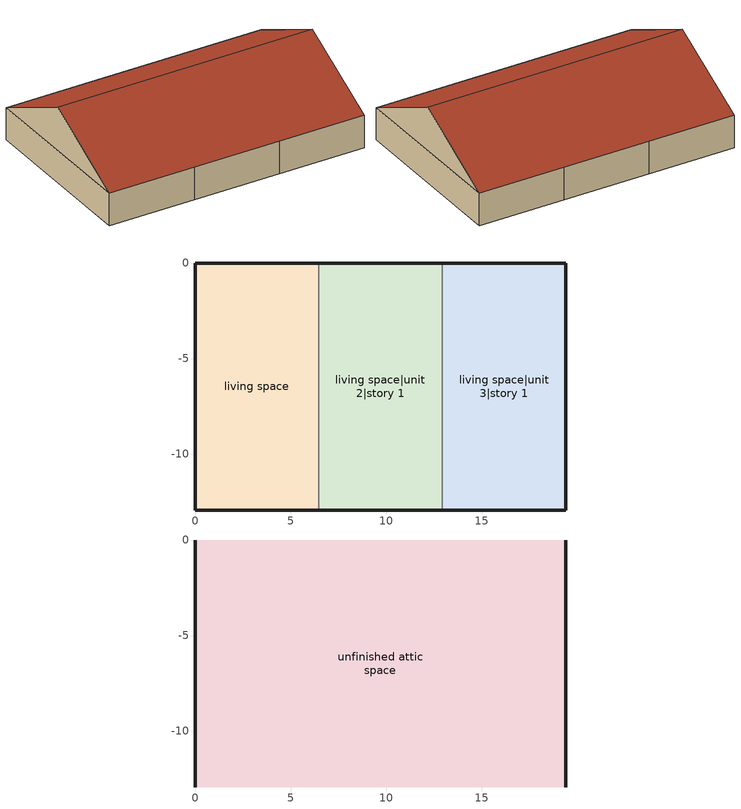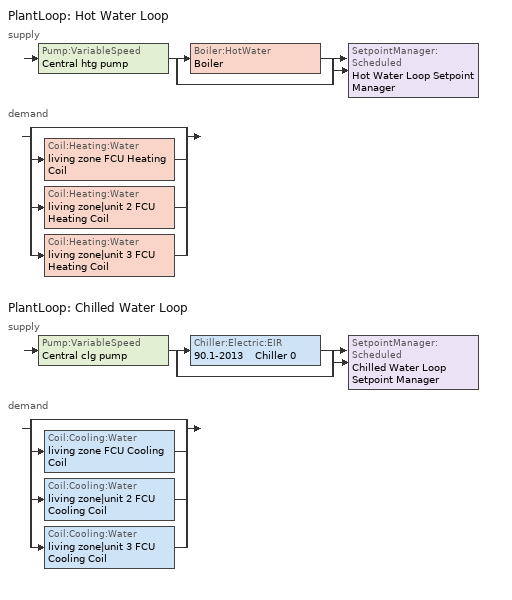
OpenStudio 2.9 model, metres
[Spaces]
living space
 floor foundation: 0,-12.93 0,0 6.47,0 6.47,-12.93 z0
 wall outside: 6.47,0 0,0 0,-12.93 6.47,-12.93 z0:2.44
 wall to living space|unit 2|story 1: 6.47,-12.93 6.47,0 z0:2.44
living space|unit 2|story 1
 floor foundation: 6.47,-12.93 6.47,0 12.93,0 12.93,-12.93 z0
 wall outside: 6.47,-12.93 12.93,-12.93 / 12.93,0 6.47,0 z0:2.44
 wall to living space|unit 3|story 1: 12.93,-12.93 12.93,0 z0:2.44
living space|unit 3|story 1
 floor foundation: 12.93,-12.93 12.93,0 19.4,0 19.4,-12.93 z0
 wall outside: 12.93,-12.93 19.4,-12.93 19.4,0 12.93,0 z0:2.44
unfinished attic space
 floor to living space: 6.47,0 6.47,-12.93 0,-12.93 0,0 z2.44
 floor to living space|unit 3|story 1: 19.4,0 19.4,-12.93 12.93,-12.93 12.93,0 z2.44
 floor to living space|unit 2|story 1: 12.93,0 12.93,-12.93 6.47,-12.93 6.47,0 z2.44
 wall outside: 0,-6.47,5.67 0,0,2.44 0,-12.93,2.44; 19.4,-6.47,5.67 19.4,-12.93,2.44 19.4,0,2.44
 roof outside: 0,-6.47,5.67 19.4,-6.47,5.67 19.4,0,2.44 0,0,2.44; 19.4,-6.47,5.67 0,-6.47,5.67 0,-12.93,2.44 19.4,-12.93,2.44
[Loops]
PlantLoop 'Hot Water Loop'
 supply: Pump:VariableSpeed 'Central htg pump' > split
  | Boiler:HotWater 'Boiler'
  | bypass
  join > SetpointManager:Scheduled 'Hot Water Loop Setpoint Manager'
 demand: split
  | bypass
  | Coil:Heating:Water 'living zone FCU Heating Coil'
  | Coil:Heating:Water 'living zone|unit 2 FCU Heating Coil'
  | Coil:Heating:Water 'living zone|unit 3 FCU Heating Coil'
PlantLoop 'Chilled Water Loop'
 supply: Pump:VariableSpeed 'Central clg pump' > split
  | Chiller:Electric:EIR '90.1-2013    Chiller 0'
  | bypass
  join > SetpointManager:Scheduled 'Chilled Water Loop Setpoint Manager'
 demand: split
  | bypass
  | Coil:Cooling:Water 'living zone FCU Cooling Coil'
  | Coil:Cooling:Water 'living zone|unit 2 FCU Cooling Coil'
  | Coil:Cooling:Water 'living zone|unit 3 FCU Cooling Coil'
[Site]
Denver Intl Ap_CO_USA: Latitude {deg}=39.83; Longitude {deg}=-104.65; Time Zone {hr}=-7; Elevation {m}=1650
[ClimateZones]
Climate Zone Institution Name 2=Building America; Climate Zone Document Year 2=0; Climate Zone Value 2=Cold
[Site:WaterMainsTemperature]
Calculation Method=Correlation; Annual Average Outdoor Air Temperature {C}=10.8753; Maximum Difference In Monthly Average Outdoor Air Temperatures {deltaC}=23.1524
[Site:GroundTemperature:Deep]
10.8753, 10.8753, 10.8753, 10.8753, 10.8753, 10.8753, 10.8753, 10.8753, 10.8753, 10.8753, 10.8753, 10.8753
[Building]
Building 1: North Axis {deg}=0; Standards Number of Stories=1; Standards Number of Above Ground Stories=1; Standards Building Type=singlefamilyattached; Standards Number of Living Units=3
[ThermalZone] Use Ideal Air Loads=No
Name | Thermostat
living zone | living zone temperature setpoint
living zone|unit 2 | living zone|unit 2 temperature setpoint
living zone|unit 3 | living zone|unit 3 temperature setpoint
unfinished attic zone
[Sizing:Zone] Zone Cooling Design Supply Air Temperature Input Method=SupplyAirTemperature; Zone Cooling Design Supply Air Temperature Difference {deltaC}=11.11; Zone Heating Design Supply Air Temperature Input Method=SupplyAirTemperature; Zone Heating Design Supply Air Temperature {C}=40; Zone Heating Design Supply Air Temperature Difference {deltaC}=11.11; Zone Cooling Design Supply Air Humidity Ratio {kg-H2O/kg-air}=0.0085; Zone Heating Design Supply Air Humidity Ratio {kg-H2O/kg-air}=0.008; Cooling Design Air Flow Method=DesignDay; Heating Design Air Flow Method=DesignDay; Account for Dedicated Outdoor Air System=No; Dedicated Outdoor Air System Control Strategy=NeutralSupplyAir; Dedicated Outdoor Air Low Setpoint Temperature for Design {C}=autosize; Dedicated Outdoor Air High Setpoint Temperature for Design {C}=autosize
Name | Zone Cooling Design Supply Air Temperature {C}
living zone; living zone|unit 2; living zone|unit 3 | 12.7778
unfinished attic zone | 14
[Zone equipment]
living zone: living zone FCU
living zone|unit 2: living zone|unit 2 FCU
living zone|unit 3: living zone|unit 3 FCU
[Space]
Name | Space Type | Thermal Zone | Building Unit
living space | Space Type 1 | living zone | unit 1
living space|unit 2|story 1 | Space Type 1 | living zone|unit 2 | unit 2
living space|unit 3|story 1 | Space Type 1 | living zone|unit 3 | unit 3
unfinished attic space | Space Type 2 | unfinished attic zone
[SpaceType]
Name | Standards Space Type
Space Type 1 | living
Space Type 2 | unfinished attic
[BuildingUnit] Building Unit Type=Residential
unit 1; unit 2; unit 3
[External:File]
8760.csv: File=8760.csv
[People:Definition] Number of People Calculation Method=People; Number of People {people}=3.39; Fraction Radiant=0.319734; Sensible Heat Fraction=0.573; Carbon Dioxide Generation Rate {m3/s-W}=0; Enable ASHRAE 55 Comfort Warnings=No; Mean Radiant Temperature Calculation Type=ZoneAveraged
res occupants|living space; res occupants|unit 2|living space|unit 2|story 1; res occupants|unit 3|living space|unit 3|story 1
[People] Number of People Schedule=occupants; Activity Level Schedule=Schedule Ruleset 1; Multiplier=1
Name | People Definition | Space or SpaceType
res occupants|living space | res occupants|living space | living space
res occupants|unit 2|living space|unit 2|story 1 | res occupants|unit 2|living space|unit 2|story 1 | living space|unit 2|story 1
res occupants|unit 3|living space|unit 3|story 1 | res occupants|unit 3|living space|unit 3|story 1 | living space|unit 3|story 1
[PlantLoop] Glycol Concentration=0; Plant Loop Volume {m3}=Autocalculate; Load Distribution Scheme=Optimal
Name | Fluid Type | Minimum Loop Temperature {C} | Maximum Loop Temperature {C}
Hot Water Loop | Water | 10
Chilled Water Loop |  | 1 | 40
[Sizing:Plant] Sizing Option=NonCoincident; Zone Timesteps in Averaging Window=1; Coincident Sizing Factor Mode=None
Name | Loop Type | Design Loop Exit Temperature {C} | Loop Design Temperature Difference {deltaC}
Hot Water Loop | Heating | 82.2222 | 11.1111
Chilled Water Loop | Cooling | 6.66667 | 5.61111
[SetpointManager:Scheduled] Control Variable=Temperature
Name | Schedule
Hot Water Loop Setpoint Manager | Hot Water Loop Temp - 180F
Chilled Water Loop Setpoint Manager | Chilled Water Loop Temp - 44F
[Pump:VariableSpeed] Rated Pump Head {Pa}=179344; Motor Efficiency=0.9; Pump Control Type=Intermittent; Skin Loss Radiative Fraction=0.5; Design Power Sizing Method=PowerPerFlowPerPressure; Design Electric Power per Unit Flow Rate {W/(m3/s)}=348701.1; Design Shaft Power per Unit Flow Rate per Unit Head {W-s/m3-Pa}=1.28205; Design Minimum Flow Rate Fraction=0
Name | Fraction of Motor Inefficiencies to Fluid Stream | Coefficient 1 of the Part Load Performance Curve | Coefficient 2 of the Part Load Performance Curve | Coefficient 3 of the Part Load Performance Curve | Coefficient 4 of the Part Load Performance Curve
Central htg pump
Central clg pump | 0 | 0 | 1 | 0 | 0
[Boiler:HotWater]
Boiler: Fuel Type=NaturalGas; Nominal Thermal Efficiency=0.78; Efficiency Curve Temperature Evaluation Variable=LeavingBoiler; Design Water Outlet Temperature {C}=82.2222; Minimum Part Load Ratio=0; Maximum Part Load Ratio=1.2; Optimum Part Load Ratio=1; Water Outlet Upper Temperature Limit {C}=95; Boiler Flow Mode=LeavingSetpointModulated; Parasitic Electric Load {W}=0; Sizing Factor=1
[Chiller:Electric:EIR]
90.1-2013    Chiller 0: Reference Capacity {W}=Autosize; Reference COP {W/W}=5.5; Reference Leaving Chilled Water Temperature {C}=6.66667; Reference Entering Condenser Fluid Temperature {C}=35; Cooling Capacity Function of Temperature Curve=Curve Biquadratic 1; Electric Input to Cooling Output Ratio Function of Temperature Curve=Curve Biquadratic 2; Electric Input to Cooling Output Ratio Function of Part Load Ratio Curve=Curve Quadratic 1; Minimum Part Load Ratio=0.15; Maximum Part Load Ratio=1; Optimum Part Load Ratio=1; Minimum Unloading Ratio=0.25; Condenser Type=AirCooled; Leaving Chilled Water Lower Temperature Limit {C}=2.22222; Chiller Flow Mode=ConstantFlow; Design Heat Recovery Water Flow Rate {m3/s}=0; Sizing Factor=1; Basin Heater Capacity {W/K}=0; Basin Heater Setpoint Temperature {C}=10
[Coil:Cooling:Water] Availability Schedule=Always On Discrete; Design Inlet Water Temperature {C}=Autosize; Heat Exchanger Configuration=CrossFlow
living zone FCU Cooling Coil; living zone|unit 2 FCU Cooling Coil; living zone|unit 3 FCU Cooling Coil
[Controller:WaterCoil] Minimum Actuated Flow {m3/s}=0
Name | Water Coil | Action | Controller Convergence Tolerance {deltaC}
living zone FCU Cooling Coil Controller | living zone FCU Cooling Coil | Reverse
living zone FCU Heating Coil Controller | living zone FCU Heating Coil | Normal | 0.1
living zone|unit 2 FCU Cooling Coil Controller | living zone|unit 2 FCU Cooling Coil | Reverse
living zone|unit 2 FCU Heating Coil Controller | living zone|unit 2 FCU Heating Coil | Normal | 0.1
living zone|unit 3 FCU Cooling Coil Controller | living zone|unit 3 FCU Cooling Coil | Reverse
living zone|unit 3 FCU Heating Coil Controller | living zone|unit 3 FCU Heating Coil | Normal | 0.1
[Coil:Heating:Water] Availability Schedule=Always On Discrete; Rated Inlet Water Temperature {C}=82.2222; Rated Inlet Air Temperature {C}=16.6; Rated Outlet Water Temperature {C}=71.1111; Rated Outlet Air Temperature {C}=40
living zone FCU Heating Coil; living zone|unit 2 FCU Heating Coil; living zone|unit 3 FCU Heating Coil
[Fan:OnOff] Availability Schedule=Always On Discrete; Fan Total Efficiency=0.16; Pressure Rise {Pa}=270.899; Maximum Flow Rate {m3/s}=autosize; Motor Efficiency=0.29; Motor In Airstream Fraction=1
Name | Fan Power Ratio Function of Speed Ratio Curve | Fan Efficiency Ratio Function of Speed Ratio Curve
living zone Fan Coil fan | Fan On Off Power Curve | Fan On Off Efficiency Curve
living zone|unit 2 Fan Coil fan | Fan On Off Power Curve 1 | Fan On Off Efficiency Curve 1
living zone|unit 3 Fan Coil fan | Fan On Off Power Curve 2 | Fan On Off Efficiency Curve 2
[ZoneHVAC:FourPipeFanCoil] Availability Schedule=Always On Discrete; Capacity Control Method=CyclingFan; Maximum Supply Air Flow Rate {m3/s}=autosize; Maximum Outdoor Air Flow Rate {m3/s}=0; Maximum Cold Water Flow Rate {m3/s}=autosize; Maximum Hot Water Flow Rate {m3/s}=autosize; Minimum Supply Air Temperature in Cooling Mode {C}=autosize; Maximum Supply Air Temperature in Heating Mode {C}=autosize
Name | Supply Air Fan | Cooling Coil | Heating Coil
living zone FCU | living zone Fan Coil fan | living zone FCU Cooling Coil | living zone FCU Heating Coil
living zone|unit 2 FCU | living zone|unit 2 Fan Coil fan | living zone|unit 2 FCU Cooling Coil | living zone|unit 2 FCU Heating Coil
living zone|unit 3 FCU | living zone|unit 3 Fan Coil fan | living zone|unit 3 FCU Cooling Coil | living zone|unit 3 FCU Heating Coil
[EnergyManagementSystem:Program]
Central_pumps_htg_program: Set central_pumps_h = Central_htg_pump_s
Central_pumps_clg_program: Set central_pumps_c = Central_clg_pump_s
[EnergyManagementSystem:Sensor] Output Variable or Output Meter=Pump Electric Energy
Name | Output Variable or Output Meter Index Key
Central_htg_pump_s | Central htg pump
Central_clg_pump_s | Central clg pump
[EnergyManagementSystem:OutputVariable] Type of Data in Variable=Summed; Update Frequency=SystemTimestep; Units=J
Name | EMS Variable | EMS Program or Subroutine
Central htg pump:Pumps:Electricity | central_pumps_h | Central_pumps_htg_program
Central clg pump:Pumps:Electricity | central_pumps_c | Central_pumps_clg_program
[EnergyManagementSystem:ProgramCallingManager]
Central pump htg program calling manager: EndOfSystemTimestepBeforeHVACReporting; Central_pumps_htg_program
Central pump clg program calling manager: EndOfSystemTimestepBeforeHVACReporting; Central_pumps_clg_program
[ThermostatSetpoint:DualSetpoint] Heating Setpoint Temperature Schedule=res heating setpoint; Cooling Setpoint Temperature Schedule=res cooling setpoint
living zone|unit 2 temperature setpoint; living zone temperature setpoint; living zone|unit 3 temperature setpoint
[Schedule:File]
occupants: External File=8760.csv; Column Number=1; Rows to Skip at Top=1; Number of Hours of Data=8760; Minutes per Item=60
[Schedule:Ruleset]
Name | Default Day Schedule | Summer Design Day Schedule | Winter Design Day Schedule
Schedule Ruleset 1 | Schedule Day 3
Hot Water Loop Temp - 180F | Hot Water Loop Temp - 180F Default
Chilled Water Loop Temp - 44F | Chilled Water Loop Temp - 44F Default
res heating setpoint | Schedule Day 5 | res heating setpoint summer design | res heating setpoint winter design
res cooling setpoint | Schedule Day 6 | res cooling setpoint summer design | res cooling setpoint winter design
[Schedule:Day]
Schedule Day 3: 24, 0, 112.539
Hot Water Loop Temp - 180F Default: 24, 0, 82.2222
Chilled Water Loop Temp - 44F Default: 24, 0, 6.66667
Schedule Day 5; Schedule Day 6: 24, 0, 0
res heating setpoint allday1; res heating setpoint allday2; res heating setpoint allday3; res heating setpoint allday4; res heating setpoint allday5; res heating setpoint allday6; res heating setpoint allday7; res heating setpoint allday8; res heating setpoint allday9; res heating setpoint allday10; res heating setpoint allday11; res heating setpoint allday12: 24, 0, 21.6667
res heating setpoint winter design; res cooling setpoint winter design: 24, 0, 21.1111
res heating setpoint summer design; res cooling setpoint summer design: 24, 0, 23.8889
res cooling setpoint allday1; res cooling setpoint allday2; res cooling setpoint allday3; res cooling setpoint allday4; res cooling setpoint allday5; res cooling setpoint allday6; res cooling setpoint allday7; res cooling setpoint allday8; res cooling setpoint allday9; res cooling setpoint allday10; res cooling setpoint allday11; res cooling setpoint allday12: 24, 0, 24.4444
[Curve:Biquadratic] Minimum Value of x=5; Maximum Value of x=10; Minimum Value of y=24; Maximum Value of y=35
Name | Coefficient1 Constant | Coefficient2 x | Coefficient3 x**2 | Coefficient4 y | Coefficient5 y**2 | Coefficient6 x*y
Curve Biquadratic 1 | 1.02152 | 0.0370359 | 0.000233248 | -0.00389405 | -6.52536e-05 | -0.000268045
Curve Biquadratic 2 | 0.701769 | -0.00452016 | 0.00053311 | -0.00549821 | 0.000544579 | -0.000729032
[Curve:Quadratic]
Curve Quadratic 1: Coefficient1 Constant=0.0636912; Coefficient2 x=0.584888; Coefficient3 x**2=0.352803; Minimum Value of x=0; Maximum Value of x=1
[Schedule:Constant]
Always On Discrete: Value=1
[Curve:Exponent] Coefficient1 Constant=1; Coefficient2 Constant=0; Coefficient3 Constant=0; Minimum Value of x=0; Maximum Value of x=1
Fan On Off Power Curve; Fan On Off Power Curve 1; Fan On Off Power Curve 2
[Curve:Cubic] Coefficient1 Constant=1; Coefficient2 x=0; Coefficient3 x**2=0; Coefficient4 x**3=0; Minimum Value of x=0; Maximum Value of x=1
Fan On Off Efficiency Curve; Fan On Off Efficiency Curve 1; Fan On Off Efficiency Curve 2
[Schedule:Rule] Apply Sunday=Yes; Apply Monday=Yes; Apply Tuesday=Yes; Apply Wednesday=Yes; Apply Thursday=Yes; Apply Friday=Yes; Apply Saturday=Yes; Date Specification Type=DateRange; Start Day=1
Name | Schedule Ruleset | Rule Order | Day Schedule | Start Month | End Month | End Day
res heating setpoint allday rule1 | res heating setpoint | 11 | res heating setpoint allday1 | 1 | 1 | 31
res heating setpoint allday rule2 | res heating setpoint | 10 | res heating setpoint allday2 | 2 | 2 | 28
res heating setpoint allday rule3 | res heating setpoint | 9 | res heating setpoint allday3 | 3 | 3 | 31
res heating setpoint allday rule4 | res heating setpoint | 8 | res heating setpoint allday4 | 4 | 4 | 30
res heating setpoint allday rule5 | res heating setpoint | 7 | res heating setpoint allday5 | 5 | 5 | 31
res heating setpoint allday rule6 | res heating setpoint | 6 | res heating setpoint allday6 | 6 | 6 | 30
res heating setpoint allday rule7 | res heating setpoint | 5 | res heating setpoint allday7 | 7 | 7 | 31
res heating setpoint allday rule8 | res heating setpoint | 4 | res heating setpoint allday8 | 8 | 8 | 31
res heating setpoint allday rule9 | res heating setpoint | 3 | res heating setpoint allday9 | 9 | 9 | 30
res heating setpoint allday rule10 | res heating setpoint | 2 | res heating setpoint allday10 | 10 | 10 | 31
res heating setpoint allday rule11 | res heating setpoint | 1 | res heating setpoint allday11 | 11 | 11 | 30
res heating setpoint allday rule12 | res heating setpoint | 0 | res heating setpoint allday12 | 12 | 12 | 31
res cooling setpoint allday rule1 | res cooling setpoint | 11 | res cooling setpoint allday1 | 1 | 1 | 31
res cooling setpoint allday rule2 | res cooling setpoint | 10 | res cooling setpoint allday2 | 2 | 2 | 28
res cooling setpoint allday rule3 | res cooling setpoint | 9 | res cooling setpoint allday3 | 3 | 3 | 31
res cooling setpoint allday rule4 | res cooling setpoint | 8 | res cooling setpoint allday4 | 4 | 4 | 30
res cooling setpoint allday rule5 | res cooling setpoint | 7 | res cooling setpoint allday5 | 5 | 5 | 31
res cooling setpoint allday rule6 | res cooling setpoint | 6 | res cooling setpoint allday6 | 6 | 6 | 30
res cooling setpoint allday rule7 | res cooling setpoint | 5 | res cooling setpoint allday7 | 7 | 7 | 31
res cooling setpoint allday rule8 | res cooling setpoint | 4 | res cooling setpoint allday8 | 8 | 8 | 31
res cooling setpoint allday rule9 | res cooling setpoint | 3 | res cooling setpoint allday9 | 9 | 9 | 30
res cooling setpoint allday rule10 | res cooling setpoint | 2 | res cooling setpoint allday10 | 10 | 10 | 31
res cooling setpoint allday rule11 | res cooling setpoint | 1 | res cooling setpoint allday11 | 11 | 11 | 30
res cooling setpoint allday rule12 | res cooling setpoint | 0 | res cooling setpoint allday12 | 12 | 12 | 31
